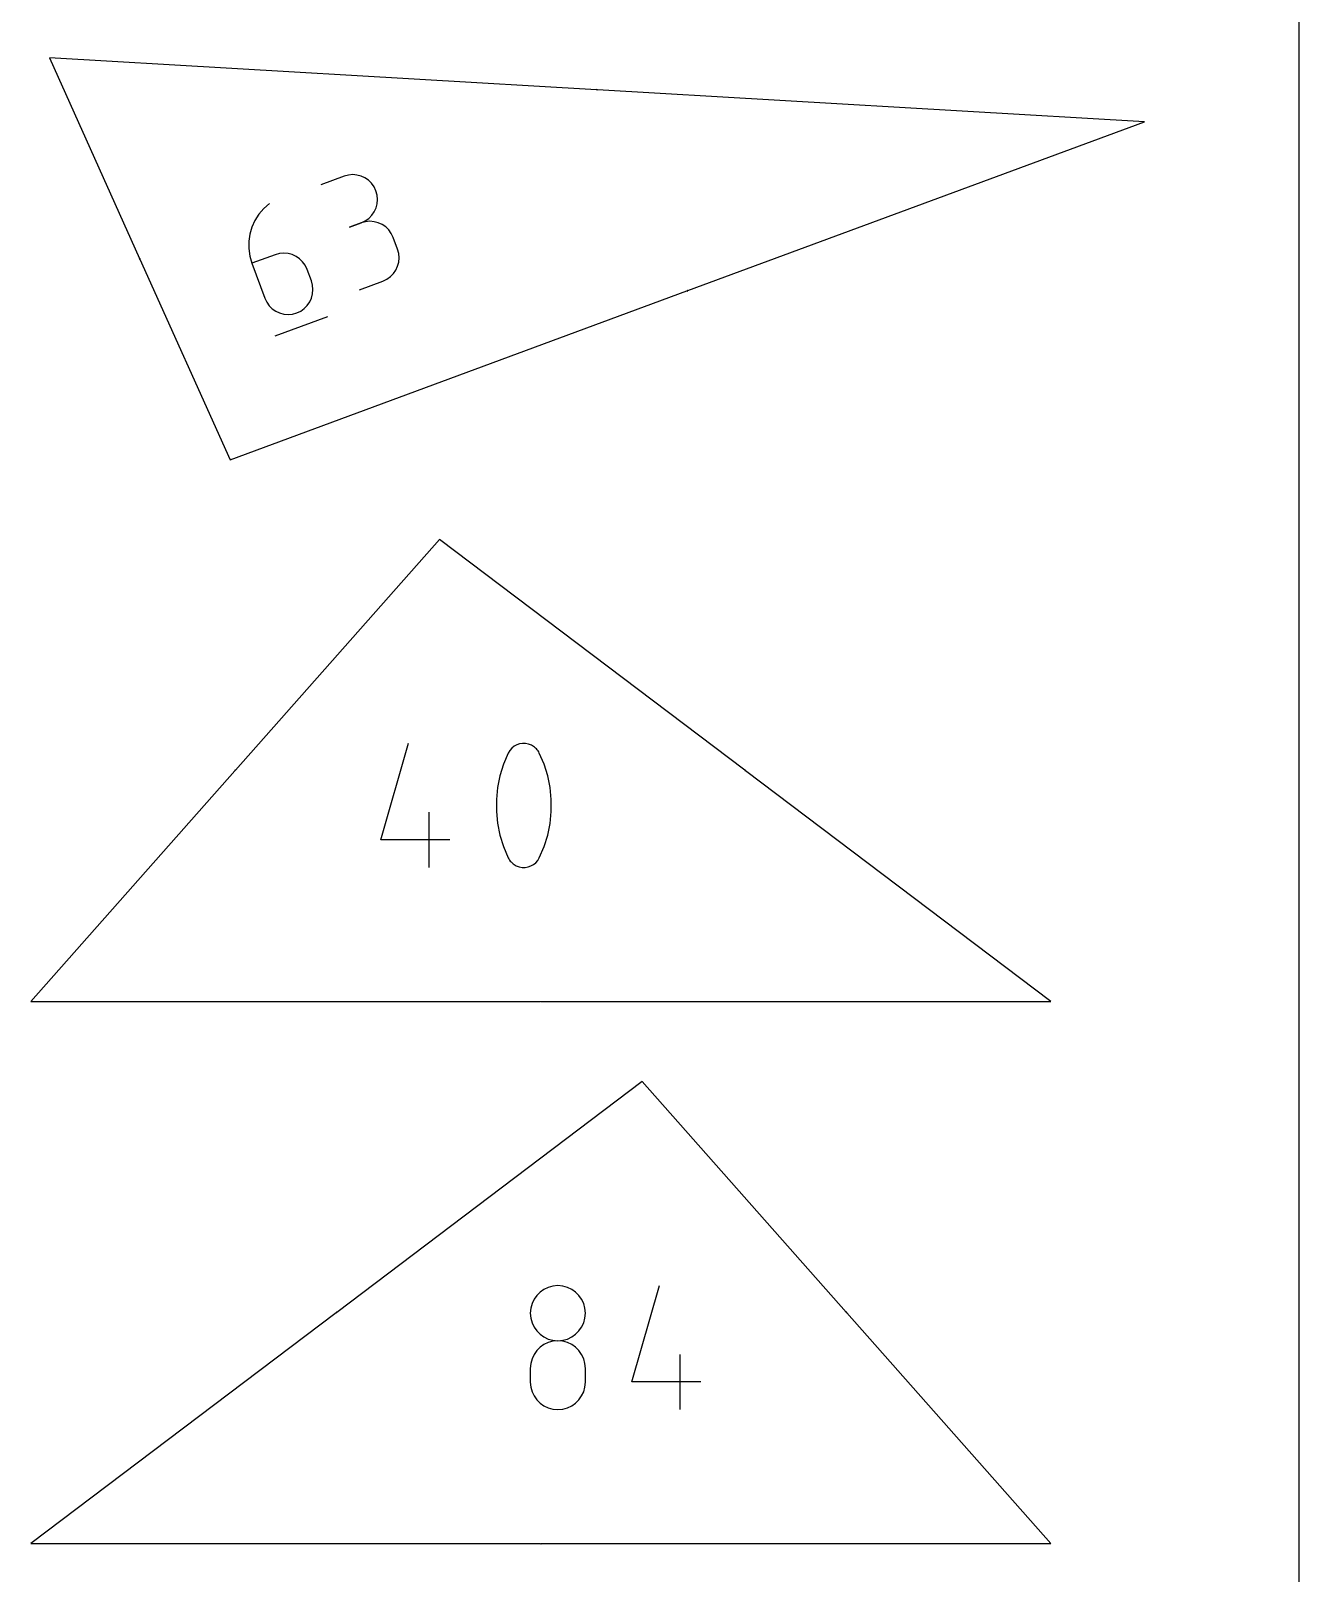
# Model space of a CAD drawing. Extents: x 0 to 200, y 0 to 297.
# Drawn here: x 130.8 to 200, y 149.7 to 233.9 of the extents above; entities that cross this region are included whole.
import ezdxf

# ---------------------------------------------------------------- set-up
doc = ezdxf.new("R2010")
doc.units = 0

msp = doc.modelspace()

# ---------------------------------------------------------------- linework, layer by layer
at = {"layer": 'annotation', "color": 1}
for p, q in [((161.682014, 230.632112), (161.684688, 230.631956)), ((161.682405, 230.638793), (161.682718, 230.644156)), ((161.685079, 230.638636), (161.682405, 230.638793)), ((161.682718, 230.644156), (161.688067, 230.643843)), ((161.684688, 230.631956), (161.685171, 230.631971)), ((161.684688, 230.631956), (161.684688, 230.631956)), ((161.685557, 230.638565), (161.685079, 230.638636)), ((161.685171, 230.631971), (161.68563, 230.632069)), ((161.686002, 230.638415), (161.685557, 230.638565)), ((161.68563, 230.632069), (161.686058, 230.632243)), ((161.686407, 230.638193), (161.686002, 230.638415)), ((161.686058, 230.632243), (161.686447, 230.632485)), ((161.686765, 230.637908), (161.686407, 230.638193)), ((161.686447, 230.632485), (161.686788, 230.632789)), ((161.687068, 230.637568), (161.686765, 230.637908)), ((161.686788, 230.632789), (161.687074, 230.633147)), ((161.687311, 230.63718), (161.687068, 230.637568)), ((161.687074, 230.633147), (161.687297, 230.633553)), ((161.687297, 230.633553), (161.687448, 230.633998)), ((161.687484, 230.636752), (161.687311, 230.63718)), ((161.687448, 230.633998), (161.687519, 230.634477)), ((161.687582, 230.636293), (161.687484, 230.636752)), ((161.687519, 230.634477), (161.687597, 230.635809)), ((161.687597, 230.635809), (161.687582, 230.636293)), ((161.687597, 230.635809), (161.687597, 230.635809)), ((161.691879, 230.631535), (161.694553, 230.631379)), ((161.69227, 230.638216), (161.692583, 230.643579)), ((161.694944, 230.638059), (161.69227, 230.638216)), ((161.692583, 230.643579), (161.697932, 230.643266)), ((161.694553, 230.631379), (161.695036, 230.631394)), ((161.694553, 230.631379), (161.694553, 230.631379)), ((161.695422, 230.637988), (161.694944, 230.638059)), ((161.695036, 230.631394), (161.695495, 230.631492)), ((161.695867, 230.637838), (161.695422, 230.637988)), ((161.695495, 230.631492), (161.695923, 230.631666)), ((161.696272, 230.637616), (161.695867, 230.637838)), ((161.695923, 230.631666), (161.696312, 230.631908)), ((161.69663, 230.637331), (161.696272, 230.637616)), ((161.696312, 230.631908), (161.696654, 230.632212)), ((161.696933, 230.636991), (161.69663, 230.637331)), ((161.696654, 230.632212), (161.69694, 230.63257)), ((161.697176, 230.636603), (161.696933, 230.636991)), ((161.69694, 230.63257), (161.697162, 230.632976)), ((161.697162, 230.632976), (161.697313, 230.633421)), ((161.697349, 230.636175), (161.697176, 230.636603)), ((161.697313, 230.633421), (161.697384, 230.6339)), ((161.697447, 230.635715), (161.697349, 230.636175)), ((161.697384, 230.6339), (161.697462, 230.635232)), ((161.697462, 230.635232), (161.697447, 230.635715)), ((161.697462, 230.635232), (161.697462, 230.635232)), ((147.889364, 225.924322), (146.616194, 225.453804)), ((148.125943, 225.988393), (147.889364, 225.924322)), ((148.363297, 226.00879), (148.125943, 225.988393)), ((148.596497, 225.987833), (148.363297, 226.00879)), ((148.820614, 225.927839), (148.596497, 225.987833)), ((149.030716, 225.831127), (148.820614, 225.927839)), ((149.221875, 225.700016), (149.030716, 225.831127)), ((149.38916, 225.536823), (149.221875, 225.700016)), ((149.527641, 225.343868), (149.38916, 225.536823)), ((149.632388, 225.123468), (149.527641, 225.343868)), ((149.696539, 224.886849), (149.632388, 225.123468)), ((149.632388, 225.123468), (149.632388, 225.123468)), ((149.717128, 224.649378), (149.696539, 224.886849)), ((143.515631, 224.160077), (143.249037, 223.85213)), ((143.829823, 224.431621), (143.515631, 224.160077)), ((143.829823, 224.431621), (143.829823, 224.431621)), ((149.40884, 223.789725), (149.540012, 223.981228)), ((149.540012, 223.981228), (149.636616, 224.19163)), ((149.636616, 224.19163), (149.696404, 224.415992)), ((149.696404, 224.415992), (149.717128, 224.649378)), ((142.865564, 223.150575), (142.752144, 222.768738)), ((143.031771, 223.513668), (142.865564, 223.150575)), ((143.249037, 223.85213), (143.031771, 223.513668)), ((148.830401, 223.377982), (148.192917, 223.142391)), ((148.192917, 223.142391), (148.830401, 223.377982)), ((148.830401, 223.377982), (149.051786, 223.483164)), ((149.066979, 223.442053), (148.830401, 223.377982)), ((148.830401, 223.377982), (148.830401, 223.377982)), ((149.051786, 223.483164), (149.245349, 223.622058)), ((149.304334, 223.462451), (149.066979, 223.442053)), ((149.245349, 223.622058), (149.40884, 223.789725)), ((149.537534, 223.441493), (149.304334, 223.462451)), ((149.76165, 223.381499), (149.537534, 223.441493)), ((149.971753, 223.284787), (149.76165, 223.381499)), ((150.162911, 223.153676), (149.971753, 223.284787)), ((150.330196, 222.990483), (150.162911, 223.153676)), ((142.693241, 222.374044), (142.690585, 221.972378)), ((142.752144, 222.768738), (142.693241, 222.374044)), ((150.468677, 222.797528), (150.330196, 222.990483)), ((150.573425, 222.577129), (150.468677, 222.797528)), ((150.809016, 221.939645), (150.573425, 222.577129)), ((150.573425, 222.577129), (150.573425, 222.577129)), ((136.746741, 221.421336), (136.737867, 221.420046)), ((136.741081, 221.412891), (136.741081, 221.412891)), ((136.741081, 221.412891), (136.741611, 221.412356)), ((136.741611, 221.412356), (136.742201, 221.411912)), ((136.742201, 221.411912), (136.742841, 221.41156)), ((136.747223, 221.426279), (136.74273, 221.424261)), ((136.742841, 221.41156), (136.743519, 221.411304)), ((136.743519, 221.411304), (136.744224, 221.411146)), ((136.744218, 221.426953), (136.746741, 221.421336)), ((136.744224, 221.411146), (136.744945, 221.411089)), ((136.744945, 221.411089), (136.745673, 221.411133)), ((136.745673, 221.411133), (136.746395, 221.411283)), ((136.745888, 221.415058), (136.74588, 221.414634)), ((136.74588, 221.414634), (136.745946, 221.414207)), ((136.745968, 221.415471), (136.745888, 221.415058)), ((136.745946, 221.414207), (136.746092, 221.413787)), ((136.746117, 221.415863), (136.745968, 221.415471)), ((136.746092, 221.413787), (136.747101, 221.411541)), ((136.74633, 221.416225), (136.746117, 221.415863)), ((136.746605, 221.416548), (136.74633, 221.416225)), ((136.746395, 221.411283), (136.747101, 221.411541)), ((136.746938, 221.416823), (136.746605, 221.416548)), ((136.747326, 221.417041), (136.746938, 221.416823)), ((136.747101, 221.411541), (136.750463, 221.413051)), ((136.748445, 221.417543), (136.747326, 221.417041)), ((136.747326, 221.417041), (136.747326, 221.417041)), ((136.748865, 221.417689), (136.748445, 221.417543)), ((136.749292, 221.417755), (136.748865, 221.417689)), ((136.749717, 221.417747), (136.749292, 221.417755)), ((136.75013, 221.417666), (136.749717, 221.417747)), ((136.750523, 221.417517), (136.75013, 221.417666)), ((136.750463, 221.413051), (136.750851, 221.413269)), ((136.750463, 221.413051), (136.750463, 221.413051)), ((136.750886, 221.417303), (136.750523, 221.417517)), ((136.750851, 221.413269), (136.751184, 221.413544)), ((136.751209, 221.417028), (136.750886, 221.417303)), ((136.751184, 221.413544), (136.751459, 221.413868)), ((136.751485, 221.416695), (136.751209, 221.417028)), ((136.751459, 221.413868), (136.751674, 221.414231)), ((136.751702, 221.416307), (136.751485, 221.416695)), ((136.751674, 221.414231), (136.751823, 221.414624)), ((136.751847, 221.415888), (136.751702, 221.416307)), ((136.751702, 221.416307), (136.751702, 221.416307)), ((136.751823, 221.414624), (136.751904, 221.415037)), ((136.754102, 221.414348), (136.75183, 221.419405)), ((136.751913, 221.415461), (136.751847, 221.415888)), ((136.751904, 221.415037), (136.751913, 221.415461)), ((142.690585, 221.972378), (142.745906, 221.569626)), ((142.745906, 221.569626), (142.860933, 221.171675)), ((144.134103, 221.642193), (142.860933, 221.171675)), ((144.370637, 221.706383), (144.134103, 221.642193)), ((144.607882, 221.727076), (144.370637, 221.706383)), ((144.84094, 221.706503), (144.607882, 221.727076)), ((145.064914, 221.646894), (144.84094, 221.706503)), ((145.274908, 221.550478), (145.064914, 221.646894)), ((145.466022, 221.419485), (145.274908, 221.550478)), ((145.633362, 221.256144), (145.466022, 221.419485)), ((150.872806, 221.704001), (150.809016, 221.939645)), ((150.872156, 221.234539), (150.893106, 221.467313)), ((150.893106, 221.467313), (150.872806, 221.704001)), ((142.860933, 221.171675), (143.565182, 219.266055)), ((145.772029, 221.062686), (145.633362, 221.256144)), ((145.877126, 220.84134), (145.772029, 221.062686)), ((146.111522, 220.207092), (145.877126, 220.84134)), ((145.877126, 220.84134), (145.877126, 220.84134)), ((150.420678, 220.441748), (150.584218, 220.609283)), ((150.584218, 220.609283), (150.715471, 220.800566)), ((150.715471, 220.800566), (150.812198, 221.010637)), ((150.812198, 221.010637), (150.872156, 221.234539)), ((146.175668, 219.970485), (146.111522, 220.207092)), ((146.175503, 219.499709), (146.196245, 219.733047)), ((146.196245, 219.733047), (146.175668, 219.970485)), ((148.73253, 219.727236), (150.0057, 220.197754)), ((150.0057, 220.197754), (150.227091, 220.302919)), ((150.0057, 220.197754), (150.0057, 220.197754)), ((150.227091, 220.302919), (150.420678, 220.441748)), ((143.565182, 219.266055), (143.565182, 219.266055)), ((143.565182, 219.266055), (143.67038, 219.04462)), ((143.67038, 219.04462), (143.809305, 218.850919)), ((143.809305, 218.850919), (143.976996, 218.687219)), ((145.724366, 218.705995), (145.887875, 218.873614)), ((145.887875, 218.873614), (146.019068, 219.065061)), ((146.019068, 219.065061), (146.115694, 219.275403)), ((146.115694, 219.275403), (146.175503, 219.499709)), ((166.611953, 219.677839), (166.606295, 219.675748)), ((166.608664, 219.671794), (166.608658, 219.671002)), ((166.608658, 219.671002), (166.608767, 219.670209)), ((166.60878, 219.672571), (166.608664, 219.671794)), ((166.608767, 219.670209), (166.608993, 219.669425)), ((166.609004, 219.673324), (166.60878, 219.672571)), ((166.611506, 219.670354), (166.608993, 219.669425)), ((166.608993, 219.669425), (166.610388, 219.665651)), ((166.609332, 219.674039), (166.609004, 219.673324)), ((166.609761, 219.674705), (166.609332, 219.674039)), ((166.610287, 219.675311), (166.609761, 219.674705)), ((166.610906, 219.675844), (166.610287, 219.675311)), ((166.610388, 219.665651), (166.610388, 219.665651)), ((166.610388, 219.665651), (166.610595, 219.665214)), ((166.610595, 219.665214), (166.610869, 219.664832)), ((166.610869, 219.664832), (166.6112, 219.664508)), ((166.610906, 219.675844), (166.610906, 219.675844)), ((166.6112, 219.664508), (166.611578, 219.664249)), ((166.611972, 219.67048), (166.611506, 219.670354)), ((166.611578, 219.664249), (166.611992, 219.664057)), ((166.61244, 219.67052), (166.611972, 219.67048)), ((166.611992, 219.664057), (166.612435, 219.663939)), ((166.612435, 219.663939), (166.612895, 219.663897)), ((166.6129, 219.670479), (166.61244, 219.67052)), ((166.612895, 219.663897), (166.613364, 219.663937)), ((166.613343, 219.67036), (166.6129, 219.670479)), ((166.613758, 219.670169), (166.613343, 219.67036)), ((166.613364, 219.663937), (166.613831, 219.664064)), ((166.614136, 219.669909), (166.613758, 219.670169)), ((166.613831, 219.664064), (166.614267, 219.664271)), ((166.613831, 219.664064), (166.613831, 219.664064)), ((166.614467, 219.669586), (166.614136, 219.669909)), ((166.614267, 219.664271), (166.614648, 219.664545)), ((166.614741, 219.669204), (166.614467, 219.669586)), ((166.614648, 219.664545), (166.614971, 219.664876)), ((166.614949, 219.668767), (166.614741, 219.669204)), ((166.615414, 219.667509), (166.614949, 219.668767)), ((166.614949, 219.668767), (166.614949, 219.668767)), ((166.614971, 219.664876), (166.61523, 219.665254)), ((166.61523, 219.665254), (166.615421, 219.665669)), ((166.61554, 219.667042), (166.615414, 219.667509)), ((166.615421, 219.665669), (166.615539, 219.666112)), ((166.615539, 219.666112), (166.61558, 219.666573)), ((166.61558, 219.666573), (166.61554, 219.667042)), ((166.617209, 219.676757), (166.617167, 219.676296)), ((166.617167, 219.676296), (166.617208, 219.675828)), ((166.617208, 219.675828), (166.617334, 219.675361)), ((166.617327, 219.6772), (166.617209, 219.676757)), ((166.617518, 219.677615), (166.617327, 219.6772)), ((166.617334, 219.675361), (166.617797, 219.674109)), ((166.617777, 219.677993), (166.617518, 219.677615)), ((166.6181, 219.678324), (166.617777, 219.677993)), ((166.617797, 219.674109), (166.617797, 219.674109)), ((166.617797, 219.674109), (166.618004, 219.673672)), ((166.618004, 219.673672), (166.618278, 219.67329)), ((166.618481, 219.678598), (166.6181, 219.678324)), ((166.618278, 219.67329), (166.618609, 219.672968)), ((166.618917, 219.678805), (166.618481, 219.678598)), ((166.618609, 219.672968), (166.618986, 219.67271)), ((166.62143, 219.679734), (166.618917, 219.678805)), ((166.618917, 219.678805), (166.618917, 219.678805)), ((166.618986, 219.67271), (166.619401, 219.672519)), ((166.619401, 219.672519), (166.619843, 219.672402)), ((166.619843, 219.672402), (166.620303, 219.672361)), ((166.620303, 219.672361), (166.620771, 219.672402)), ((166.625612, 219.668418), (166.620586, 219.66656)), ((166.620771, 219.672402), (166.621237, 219.672528)), ((166.621237, 219.672528), (166.62375, 219.673457)), ((166.62375, 219.673457), (166.625612, 219.668418)), ((143.976996, 218.687219), (144.168491, 218.555786)), ((144.141628, 217.215841), (147.008328, 218.275271)), ((144.168491, 218.555786), (144.378831, 218.458888)), ((144.378831, 218.458888), (144.603053, 218.39879)), ((144.603053, 218.39879), (144.836196, 218.377759)), ((144.836196, 218.377759), (145.0733, 218.398062)), ((145.0733, 218.398062), (145.309402, 218.461965)), ((145.309402, 218.461965), (145.530791, 218.567135)), ((145.309402, 218.461965), (145.309402, 218.461965)), ((145.530791, 218.567135), (145.724366, 218.705995)), ((149.898719, 189.707202), (151.401043, 194.975955)), ((156.850831, 194.439492), (156.591128, 193.828773)), ((156.938286, 194.584926), (156.850831, 194.439492)), ((156.850831, 194.439492), (156.850831, 194.439492)), ((157.047279, 194.708862), (156.938286, 194.584926)), ((157.1742, 194.8101), (157.047279, 194.708862)), ((157.315441, 194.88744), (157.1742, 194.8101)), ((157.467392, 194.939684), (157.315441, 194.88744)), ((157.626446, 194.965632), (157.467392, 194.939684)), ((157.788992, 194.964084), (157.626446, 194.965632)), ((157.951424, 194.933841), (157.788992, 194.964084)), ((158.110131, 194.873704), (157.951424, 194.933841)), ((158.170887, 194.841777), (158.110131, 194.873704)), ((158.110131, 194.873704), (158.110131, 194.873704)), ((158.229188, 194.805105), (158.170887, 194.841777)), ((158.28475, 194.763978), (158.229188, 194.805105)), ((158.337292, 194.718687), (158.28475, 194.763978)), ((158.386529, 194.669521), (158.337292, 194.718687)), ((158.432179, 194.616771), (158.386529, 194.669521)), ((158.473957, 194.560726), (158.432179, 194.616771)), ((158.511581, 194.501678), (158.473957, 194.560726)), ((158.544768, 194.439916), (158.511581, 194.501678)), ((158.80573, 193.827939), (158.544768, 194.439916)), ((158.544768, 194.439916), (158.544768, 194.439916)), ((156.591128, 193.828773), (156.396351, 193.200342)), ((159.001451, 193.198564), (158.80573, 193.827939)), ((141.942326, 193.494093), (141.940553, 193.492087)), ((141.942678, 193.494425), (141.942326, 193.494093)), ((141.943071, 193.494682), (141.942678, 193.494425)), ((141.943496, 193.494864), (141.943071, 193.494682)), ((141.943942, 193.494969), (141.943496, 193.494864)), ((141.944397, 193.494997), (141.943942, 193.494969)), ((141.944852, 193.494947), (141.944397, 193.494997)), ((141.945295, 193.494819), (141.944852, 193.494947)), ((141.945716, 193.494613), (141.945295, 193.494819)), ((141.946339, 193.490546), (141.94545, 193.489541)), ((141.94545, 193.489541), (141.946339, 193.490546)), ((141.946103, 193.494328), (141.945716, 193.494613)), ((141.946436, 193.493977), (141.946103, 193.494328)), ((141.946103, 193.494328), (141.946103, 193.494328)), ((141.946339, 193.490546), (141.946625, 193.490935)), ((141.94669, 193.490878), (141.946339, 193.490546)), ((141.946339, 193.490546), (141.946339, 193.490546)), ((141.946693, 193.493583), (141.946436, 193.493977)), ((141.946625, 193.490935), (141.946832, 193.491357)), ((141.947083, 193.491135), (141.94669, 193.490878)), ((141.946875, 193.493158), (141.946693, 193.493583)), ((141.946832, 193.491357), (141.94696, 193.491801)), ((141.946981, 193.492712), (141.946875, 193.493158)), ((141.94696, 193.491801), (141.947009, 193.492256)), ((141.947009, 193.492256), (141.946981, 193.492712)), ((141.947508, 193.491316), (141.947083, 193.491135)), ((141.950637, 193.503513), (141.947085, 193.499496)), ((141.947954, 193.491421), (141.947508, 193.491316)), ((141.948409, 193.491449), (141.947954, 193.491421)), ((141.948864, 193.491399), (141.948409, 193.491449)), ((141.949307, 193.491272), (141.948864, 193.491399)), ((141.949728, 193.491066), (141.949307, 193.491272)), ((141.949576, 193.484109), (141.951349, 193.486115)), ((141.950116, 193.49078), (141.949728, 193.491066)), ((141.95112, 193.489892), (141.950116, 193.49078)), ((141.950116, 193.49078), (141.950116, 193.49078)), ((141.957895, 193.493517), (141.950637, 193.503513)), ((141.951451, 193.489542), (141.95112, 193.489892)), ((141.951349, 193.486115), (141.951636, 193.486504)), ((141.951349, 193.486115), (141.951349, 193.486115)), ((141.951707, 193.48915), (141.951451, 193.489542)), ((141.951636, 193.486504), (141.951843, 193.486926)), ((141.951888, 193.488726), (141.951707, 193.48915)), ((141.951843, 193.486926), (141.951971, 193.48737)), ((141.951993, 193.488281), (141.951888, 193.488726)), ((141.951971, 193.48737), (141.952021, 193.487825)), ((141.952021, 193.487825), (141.951993, 193.488281)), ((141.95466, 193.499956), (141.952884, 193.497948)), ((156.396351, 193.200342), (156.2665, 192.559212)), ((159.131932, 192.556804), (159.001451, 193.198564)), ((169.763261, 193.493596), (169.765398, 193.491981)), ((169.765398, 193.491981), (169.765398, 193.491981)), ((169.765398, 193.491981), (169.765808, 193.491725)), ((169.765808, 193.491725), (169.766245, 193.491551)), ((169.766245, 193.491551), (169.766698, 193.491457)), ((169.766698, 193.491457), (169.767155, 193.491443)), ((169.767155, 193.491443), (169.767607, 193.491505)), ((169.767607, 193.491505), (169.768043, 193.491644)), ((169.768043, 193.491644), (169.768453, 193.491857)), ((169.769433, 193.497319), (169.768363, 193.498128)), ((169.768363, 193.498128), (169.769433, 193.497319)), ((169.768453, 193.491857), (169.768824, 193.492143)), ((169.768824, 193.492143), (169.769148, 193.492499)), ((169.769148, 193.492499), (169.769957, 193.49357)), ((169.769791, 193.496994), (169.769433, 193.497319)), ((169.769433, 193.497319), (169.769433, 193.497319)), ((169.769433, 193.497319), (169.769843, 193.497063)), ((169.770078, 193.496621), (169.769791, 193.496994)), ((169.769843, 193.497063), (169.77028, 193.496889)), ((169.769957, 193.49357), (169.770212, 193.493978)), ((169.769957, 193.49357), (169.769957, 193.49357)), ((169.769967, 193.486636), (169.774779, 193.482999)), ((169.770291, 193.496211), (169.770078, 193.496621)), ((169.770212, 193.493978), (169.770385, 193.494414)), ((169.77028, 193.496889), (169.770733, 193.496796)), ((169.77043, 193.495775), (169.770291, 193.496211)), ((169.770385, 193.494414), (169.770478, 193.494866)), ((169.770493, 193.495323), (169.77043, 193.495775)), ((169.770478, 193.494866), (169.770493, 193.495323)), ((169.772664, 193.501593), (169.770527, 193.503209)), ((169.770733, 193.496796), (169.771191, 193.496782)), ((169.771191, 193.496782), (169.771643, 193.496845)), ((169.771643, 193.496845), (169.77208, 193.496984)), ((169.77208, 193.496984), (169.77249, 193.497198)), ((169.772237, 193.488476), (169.772223, 193.488018)), ((169.772223, 193.488018), (169.772286, 193.487565)), ((169.772331, 193.488929), (169.772237, 193.488476)), ((169.772286, 193.487565), (169.772424, 193.487128)), ((169.772505, 193.489366), (169.772331, 193.488929)), ((169.772424, 193.487128), (169.772637, 193.486719)), ((169.77249, 193.497198), (169.772863, 193.497485)), ((169.772761, 193.489777), (169.772505, 193.489366)), ((169.772637, 193.486719), (169.772924, 193.486346)), ((169.773022, 193.501268), (169.772664, 193.501593)), ((169.775179, 193.492975), (169.772761, 193.489777)), ((169.772761, 193.489777), (169.772761, 193.489777)), ((169.772863, 193.497485), (169.773188, 193.497844)), ((169.772924, 193.486346), (169.773281, 193.486022)), ((169.773309, 193.500896), (169.773022, 193.501268)), ((169.773188, 193.497844), (169.773443, 193.498253)), ((169.773188, 193.497844), (169.773188, 193.497844)), ((169.773281, 193.486022), (169.773281, 193.486022)), ((169.773281, 193.486022), (169.773692, 193.485766)), ((169.773522, 193.500486), (169.773309, 193.500896)), ((169.773443, 193.498253), (169.773616, 193.498688)), ((169.773661, 193.500049), (169.773522, 193.500486)), ((169.773616, 193.498688), (169.773709, 193.49914)), ((169.773724, 193.499597), (169.773661, 193.500049)), ((169.773692, 193.485766), (169.774128, 193.485592)), ((169.773709, 193.49914), (169.773724, 193.499597)), ((169.774128, 193.485592), (169.774581, 193.485498)), ((169.774581, 193.485498), (169.775039, 193.485484)), ((169.775039, 193.485484), (169.775491, 193.485547)), ((169.775718, 193.49359), (169.775179, 193.492975)), ((169.777316, 193.49136), (169.775179, 193.492975)), ((169.775491, 193.485547), (169.775928, 193.485687)), ((169.776329, 193.494111), (169.775718, 193.49359)), ((169.775928, 193.485687), (169.776338, 193.4859)), ((169.776999, 193.494534), (169.776329, 193.494111)), ((169.776338, 193.4859), (169.77671, 193.486187)), ((169.77671, 193.486187), (169.777035, 193.486546)), ((169.777718, 193.494856), (169.776999, 193.494534)), ((169.777035, 193.486546), (169.77784, 193.48761)), ((169.777675, 193.491035), (169.777316, 193.49136)), ((169.777962, 193.490663), (169.777675, 193.491035)), ((169.778473, 193.495074), (169.777718, 193.494856)), ((169.77784, 193.48761), (169.778096, 193.488021)), ((169.77784, 193.48761), (169.77784, 193.48761)), ((169.778175, 193.490254), (169.777962, 193.490663)), ((169.778096, 193.488021), (169.77827, 193.488457)), ((169.778315, 193.489818), (169.778175, 193.490254)), ((169.77827, 193.488457), (169.778364, 193.488909)), ((169.778378, 193.489366), (169.778315, 193.489818)), ((169.778364, 193.488909), (169.778378, 193.489366)), ((169.779254, 193.495184), (169.778473, 193.495074)), ((169.780047, 193.495183), (169.779254, 193.495184)), ((169.780843, 193.495068), (169.780047, 193.495183)), ((169.781629, 193.494835), (169.780843, 193.495068)), ((169.781629, 193.494835), (169.781629, 193.494835)), ((156.2665, 192.559212), (156.201574, 191.910391)), ((159.197172, 191.907669), (159.131932, 192.556804)), ((152.532883, 188.201055), (152.532883, 191.20995)), ((156.201574, 191.910391), (156.201574, 191.258892)), ((156.201574, 191.258892), (156.2665, 190.609726)), ((159.131932, 190.607318), (159.197172, 191.25617)), ((159.197172, 191.25617), (159.197172, 191.907669)), ((156.2665, 190.609726), (156.396351, 189.967903)), ((159.001451, 189.966125), (159.131932, 190.607318)), ((153.660475, 189.707202), (149.898719, 189.707202)), ((156.396351, 189.967903), (156.591128, 189.338434)), ((158.80573, 189.3376), (159.001451, 189.966125)), ((156.591128, 189.338434), (156.850831, 188.72633)), ((156.850831, 188.72633), (156.850831, 188.72633)), ((156.850831, 188.72633), (156.883897, 188.664692)), ((156.883897, 188.664692), (156.921243, 188.605938)), ((156.921243, 188.605938), (156.962712, 188.550247)), ((156.962712, 188.550247), (157.008146, 188.497798)), ((158.348312, 188.458634), (158.457303, 188.582059)), ((158.457303, 188.582059), (158.544768, 188.726755)), ((158.544768, 188.726755), (158.80573, 189.3376)), ((158.544768, 188.726755), (158.544768, 188.726755)), ((157.008146, 188.497798), (157.057389, 188.448769)), ((157.057389, 188.448769), (157.110282, 188.403338)), ((157.110282, 188.403338), (157.166668, 188.361684)), ((157.166668, 188.361684), (157.22639, 188.323985)), ((157.22639, 188.323985), (157.289291, 188.290419)), ((157.289291, 188.290419), (157.289291, 188.290419)), ((157.289291, 188.290419), (157.446749, 188.231557)), ((157.446749, 188.231557), (157.608234, 188.202314)), ((157.608234, 188.202314), (157.770097, 188.201496)), ((157.770097, 188.201496), (157.928687, 188.227912)), ((157.928687, 188.227912), (158.080354, 188.280368)), ((158.080354, 188.280368), (158.221446, 188.357673)), ((158.221446, 188.357673), (158.348312, 188.458634)), ((158.619418, 180.885477), (158.619381, 180.885016)), ((158.619381, 180.885016), (158.619423, 180.88456)), ((158.619383, 180.894414), (158.62474, 180.894414)), ((158.619538, 180.885932), (158.619418, 180.885477)), ((158.619423, 180.88456), (158.619541, 180.884119)), ((158.619742, 180.886371), (158.619538, 180.885932)), ((158.619541, 180.884119), (158.619732, 180.883703)), ((158.619732, 180.883703), (158.619994, 180.883321)), ((158.619747, 180.886381), (158.619742, 180.886371)), ((158.619742, 180.886371), (158.619742, 180.886371)), ((158.619752, 180.88639), (158.619747, 180.886381)), ((158.619757, 180.886398), (158.619752, 180.88639)), ((158.619762, 180.886406), (158.619757, 180.886398)), ((158.619767, 180.886414), (158.619762, 180.886406)), ((158.619773, 180.886422), (158.619767, 180.886414)), ((158.619778, 180.88643), (158.619773, 180.886422)), ((158.619784, 180.886437), (158.619778, 180.88643)), ((158.61979, 180.886444), (158.619784, 180.886437)), ((158.62474, 180.894414), (158.61979, 180.886444)), ((158.61979, 180.886444), (158.61979, 180.886444)), ((158.619994, 180.883321), (158.620323, 180.882986)), ((158.620323, 180.882986), (158.620716, 180.882707)), ((158.620716, 180.882707), (158.620716, 180.882707)), ((158.620716, 180.882707), (158.621156, 180.882505)), ((158.621156, 180.882505), (158.621612, 180.882388)), ((158.621612, 180.882388), (158.622073, 180.882351)), ((158.622073, 180.882351), (158.622529, 180.882394)), ((158.622529, 180.882394), (158.62297, 180.882512)), ((158.62297, 180.882512), (158.623386, 180.882704)), ((158.623386, 180.882704), (158.623767, 180.882966)), ((158.623767, 180.882966), (158.624101, 180.883296)), ((158.624101, 180.883296), (158.624381, 180.883692)), ((158.624381, 180.883692), (158.624732, 180.884367)), ((158.629308, 180.892221), (158.629264, 180.891739)), ((158.629264, 180.891739), (158.629264, 180.890405)), ((158.629264, 180.890405), (158.629264, 180.890405)), ((158.629264, 180.890405), (158.629308, 180.889923)), ((158.629308, 180.885522), (158.629264, 180.885041)), ((158.629264, 180.885041), (158.629264, 180.885041)), ((158.629264, 180.885041), (158.629308, 180.884561)), ((158.629432, 180.892674), (158.629308, 180.892221)), ((158.629308, 180.889923), (158.629432, 180.889469)), ((158.629432, 180.885976), (158.629308, 180.885522)), ((158.629308, 180.884561), (158.629432, 180.884109)), ((158.629631, 180.893091), (158.629432, 180.892674)), ((158.629432, 180.889469), (158.629631, 180.889052)), ((158.629631, 180.886394), (158.629432, 180.885976)), ((158.629432, 180.884109), (158.629631, 180.883693)), ((158.629895, 180.893464), (158.629631, 180.893091)), ((158.629631, 180.889052), (158.629895, 180.888677)), ((158.629895, 180.886768), (158.629631, 180.886394)), ((158.629631, 180.883693), (158.629895, 180.883319)), ((158.630218, 180.893786), (158.629895, 180.893464)), ((158.629895, 180.888677), (158.630218, 180.888354)), ((158.630218, 180.887092), (158.629895, 180.886768)), ((158.629895, 180.883319), (158.630218, 180.882996)), ((158.630592, 180.89405), (158.630218, 180.893786)), ((158.630218, 180.888354), (158.630592, 180.888089)), ((158.630592, 180.887357), (158.630218, 180.887092)), ((158.630218, 180.882996), (158.630592, 180.882732)), ((158.631009, 180.894247), (158.630592, 180.89405)), ((158.630592, 180.888089), (158.631009, 180.887891)), ((158.631009, 180.887555), (158.630592, 180.887357)), ((158.630592, 180.882732), (158.631009, 180.882534)), ((158.631462, 180.894371), (158.631009, 180.894247)), ((158.631009, 180.887891), (158.631462, 180.887766)), ((158.631462, 180.88768), (158.631009, 180.887555)), ((158.631009, 180.882534), (158.631462, 180.882409)), ((158.631943, 180.894414), (158.631462, 180.894371)), ((158.631462, 180.887766), (158.631943, 180.887723)), ((158.631943, 180.887723), (158.631462, 180.88768)), ((158.631462, 180.882409), (158.631943, 180.882366)), ((158.632424, 180.894371), (158.631943, 180.894414)), ((158.631943, 180.894414), (158.631943, 180.894414)), ((158.631943, 180.887723), (158.632424, 180.887766)), ((158.631943, 180.887723), (158.631943, 180.887723)), ((158.632424, 180.88768), (158.631943, 180.887723)), ((158.631943, 180.887723), (158.631943, 180.887723)), ((158.631943, 180.882366), (158.632424, 180.882409)), ((158.631943, 180.882366), (158.631943, 180.882366)), ((158.632877, 180.894247), (158.632424, 180.894371)), ((158.632424, 180.887766), (158.632877, 180.887891)), ((158.632877, 180.887555), (158.632424, 180.88768)), ((158.632424, 180.882409), (158.632877, 180.882534)), ((158.633294, 180.89405), (158.632877, 180.894247)), ((158.632877, 180.887891), (158.633294, 180.888089)), ((158.633294, 180.887357), (158.632877, 180.887555)), ((158.632877, 180.882534), (158.633294, 180.882732)), ((158.633668, 180.893786), (158.633294, 180.89405)), ((158.633294, 180.888089), (158.633668, 180.888354)), ((158.633668, 180.887092), (158.633294, 180.887357)), ((158.633294, 180.882732), (158.633668, 180.882996)), ((158.633991, 180.893464), (158.633668, 180.893786)), ((158.633668, 180.888354), (158.633991, 180.888678)), ((158.633991, 180.886768), (158.633668, 180.887092)), ((158.633668, 180.882996), (158.633991, 180.883319)), ((158.634255, 180.893091), (158.633991, 180.893464)), ((158.633991, 180.888678), (158.634256, 180.889052)), ((158.634255, 180.886394), (158.633991, 180.886768)), ((158.633991, 180.883319), (158.634256, 180.883693)), ((158.634454, 180.892674), (158.634255, 180.893091)), ((158.634454, 180.885976), (158.634255, 180.886394)), ((158.634256, 180.889052), (158.634454, 180.88947)), ((158.634256, 180.883693), (158.634454, 180.884109)), ((158.634578, 180.892221), (158.634454, 180.892674)), ((158.634454, 180.88947), (158.634578, 180.889923)), ((158.634578, 180.885522), (158.634454, 180.885976)), ((158.634454, 180.884109), (158.634578, 180.884561)), ((158.634622, 180.891739), (158.634578, 180.892221)), ((158.634578, 180.889923), (158.634622, 180.890405)), ((158.634622, 180.885041), (158.634578, 180.885522)), ((158.634578, 180.884561), (158.634622, 180.885041)), ((158.634622, 180.891739), (158.634622, 180.891739)), ((158.634622, 180.890405), (158.634622, 180.891739)), ((158.634622, 180.885041), (158.634622, 180.885041)), ((158.587349, 165.022021), (158.406052, 164.840867)), ((158.797221, 165.170407), (158.587349, 165.022021)), ((159.031393, 165.281723), (158.797221, 165.170407)), ((159.285593, 165.351667), (159.031393, 165.281723)), ((159.555546, 165.375938), (159.285593, 165.351667)), ((159.825499, 165.351667), (159.555546, 165.375938)), ((159.555546, 165.375938), (159.555546, 165.375938)), ((160.079699, 165.281723), (159.825499, 165.351667)), ((160.313872, 165.170407), (160.079699, 165.281723)), ((160.523744, 165.022021), (160.313872, 165.170407)), ((160.705041, 164.840867), (160.523744, 165.022021)), ((163.59792, 160.118931), (165.099255, 165.384218)), ((158.076348, 164.143813), (158.052089, 163.874603)), ((158.146278, 164.397461), (158.076348, 164.143813)), ((158.257604, 164.631246), (158.146278, 164.397461)), ((158.406052, 164.840867), (158.257604, 164.631246)), ((160.853489, 164.631246), (160.705041, 164.840867)), ((160.964815, 164.397461), (160.853489, 164.631246)), ((161.034744, 164.143813), (160.964815, 164.397461)), ((161.059004, 163.874603), (161.034744, 164.143813)), ((147.473472, 163.906126), (147.471335, 163.904511)), ((147.473883, 163.906382), (147.473472, 163.906126)), ((147.47432, 163.906556), (147.473883, 163.906382)), ((147.474772, 163.90665), (147.47432, 163.906556)), ((147.47523, 163.906664), (147.474772, 163.90665)), ((147.475682, 163.906601), (147.47523, 163.906664)), ((147.476703, 163.901852), (147.475633, 163.901043)), ((147.475633, 163.901043), (147.476703, 163.901852)), ((147.476118, 163.906463), (147.475682, 163.906601)), ((147.476527, 163.90625), (147.476118, 163.906463)), ((147.476899, 163.905964), (147.476527, 163.90625)), ((147.476703, 163.901852), (147.477061, 163.902177)), ((147.477114, 163.902108), (147.476703, 163.901852)), ((147.476703, 163.901852), (147.476703, 163.901852)), ((147.477223, 163.905608), (147.476899, 163.905964)), ((147.477061, 163.902177), (147.477348, 163.90255)), ((147.47755, 163.902282), (147.477114, 163.902108)), ((147.477479, 163.905197), (147.477223, 163.905608)), ((147.477223, 163.905608), (147.477223, 163.905608)), ((147.477348, 163.90255), (147.477561, 163.90296)), ((147.477653, 163.90476), (147.477479, 163.905197)), ((147.478003, 163.902375), (147.47755, 163.902282)), ((147.477561, 163.90296), (147.4777, 163.903397)), ((147.477747, 163.904307), (147.477653, 163.90476)), ((147.4777, 163.903397), (147.477762, 163.903849)), ((147.477762, 163.903849), (147.477747, 163.904307)), ((147.478461, 163.90239), (147.478003, 163.902375)), ((147.478913, 163.902327), (147.478461, 163.90239)), ((147.478601, 163.894898), (147.480738, 163.896514)), ((147.479349, 163.902188), (147.478913, 163.902327)), ((147.479758, 163.901975), (147.479349, 163.902188)), ((147.48013, 163.90169), (147.479758, 163.901975)), ((147.480453, 163.901333), (147.48013, 163.90169)), ((147.481262, 163.900263), (147.480453, 163.901333)), ((147.480453, 163.901333), (147.480453, 163.901333)), ((147.480738, 163.896514), (147.481097, 163.896839)), ((147.480738, 163.896514), (147.480738, 163.896514)), ((147.481097, 163.896839), (147.481383, 163.897211)), ((147.481517, 163.899854), (147.481262, 163.900263)), ((147.481436, 163.910718), (147.481329, 163.909937)), ((147.481329, 163.909937), (147.481333, 163.909151)), ((147.481333, 163.909151), (147.481447, 163.908371)), ((147.481383, 163.897211), (147.481597, 163.897621)), ((147.481654, 163.911481), (147.481436, 163.910718)), ((147.481447, 163.908371), (147.481671, 163.907611)), ((147.481691, 163.899419), (147.481517, 163.899854)), ((147.481597, 163.897621), (147.481735, 163.898058)), ((147.481982, 163.912215), (147.481654, 163.911481)), ((147.481671, 163.907611), (147.482005, 163.906881)), ((147.481784, 163.898967), (147.481691, 163.899419)), ((147.481735, 163.898058), (147.481798, 163.89851)), ((147.481798, 163.89851), (147.481784, 163.898967)), ((147.48242, 163.912907), (147.481982, 163.912215)), ((147.482005, 163.906881), (147.48245, 163.906195)), ((147.48242, 163.912907), (147.48242, 163.912907)), ((147.484587, 163.90781), (147.48245, 163.906195)), ((147.48245, 163.906195), (147.484868, 163.902996)), ((147.484997, 163.908067), (147.484587, 163.90781)), ((147.484868, 163.902996), (147.484868, 163.902996)), ((147.484868, 163.902996), (147.485193, 163.902638)), ((147.485434, 163.908241), (147.484997, 163.908067)), ((147.485193, 163.902638), (147.485566, 163.902351)), ((147.485886, 163.908335), (147.485434, 163.908241)), ((147.485566, 163.902351), (147.485976, 163.902137)), ((147.486343, 163.90835), (147.485886, 163.908335)), ((147.485976, 163.902137), (147.486413, 163.901998)), ((147.486795, 163.908288), (147.486343, 163.90835)), ((147.486413, 163.901998), (147.486865, 163.901935)), ((147.48723, 163.90815), (147.486795, 163.908288)), ((147.486865, 163.901935), (147.487323, 163.90195)), ((147.487126, 163.899451), (147.491938, 163.903089)), ((147.48764, 163.907936), (147.48723, 163.90815)), ((147.487323, 163.90195), (147.487776, 163.902043)), ((147.488012, 163.90765), (147.48764, 163.907936)), ((147.487776, 163.902043), (147.488212, 163.902217)), ((147.488337, 163.907292), (147.488012, 163.90765)), ((147.488212, 163.902217), (147.488622, 163.902472)), ((147.489142, 163.906227), (147.488337, 163.907292)), ((147.488337, 163.907292), (147.488337, 163.907292)), ((147.488622, 163.902472), (147.48898, 163.902797)), ((147.488622, 163.902472), (147.488622, 163.902472)), ((147.48898, 163.902797), (147.489267, 163.90317)), ((147.489398, 163.905817), (147.489142, 163.906227)), ((147.489267, 163.90317), (147.48948, 163.90358)), ((147.489572, 163.90538), (147.489398, 163.905817)), ((147.48948, 163.90358), (147.489619, 163.904016)), ((147.489666, 163.904927), (147.489572, 163.90538)), ((147.489619, 163.904016), (147.489681, 163.904469)), ((147.489681, 163.904469), (147.489666, 163.904927)), ((158.052089, 163.874603), (158.052089, 163.874603)), ((158.052089, 163.874603), (158.076362, 163.60413)), ((158.076362, 163.60413), (158.146327, 163.349497)), ((158.146327, 163.349497), (158.257698, 163.114972)), ((160.853395, 163.114972), (160.964766, 163.349497)), ((160.964766, 163.349497), (161.03473, 163.60413)), ((161.03473, 163.60413), (161.059004, 163.874603)), ((161.059004, 163.874603), (161.059004, 163.874603)), ((175.294374, 163.90602), (175.296149, 163.904013)), ((175.296149, 163.904013), (175.296149, 163.904013)), ((175.296149, 163.904013), (175.2965, 163.903681)), ((175.2965, 163.903681), (175.296894, 163.903423)), ((175.296894, 163.903423), (175.297319, 163.903242)), ((175.297319, 163.903242), (175.297765, 163.903137)), ((175.297765, 163.903137), (175.29822, 163.903109)), ((175.29822, 163.903109), (175.298675, 163.903159)), ((175.298675, 163.903159), (175.299119, 163.903286)), ((175.299119, 163.903286), (175.29954, 163.903492)), ((175.29954, 163.903492), (175.299928, 163.903778)), ((175.299928, 163.903778), (175.300933, 163.904667)), ((175.301162, 163.908446), (175.300274, 163.90945)), ((175.300274, 163.90945), (175.301162, 163.908446)), ((175.300933, 163.904667), (175.301263, 163.905017)), ((175.300933, 163.904667), (175.300933, 163.904667)), ((175.301449, 163.908056), (175.301162, 163.908446)), ((175.301162, 163.908446), (175.301162, 163.908446)), ((175.301162, 163.908446), (175.301514, 163.908113)), ((175.301263, 163.905017), (175.30152, 163.905409)), ((175.301656, 163.907634), (175.301449, 163.908056)), ((175.301514, 163.908113), (175.301907, 163.907856)), ((175.30152, 163.905409), (175.3017, 163.905833)), ((175.301784, 163.90719), (175.301656, 163.907634)), ((175.3017, 163.905833), (175.301805, 163.906279)), ((175.301833, 163.906734), (175.301784, 163.90719)), ((175.301805, 163.906279), (175.301833, 163.906734)), ((175.301907, 163.907856), (175.302333, 163.907675)), ((175.30205, 163.898773), (175.302022, 163.898318)), ((175.302022, 163.898318), (175.302073, 163.897863)), ((175.302154, 163.899219), (175.30205, 163.898773)), ((175.302073, 163.897863), (175.302201, 163.897419)), ((175.302335, 163.899643), (175.302154, 163.899219)), ((175.302201, 163.897419), (175.302408, 163.896998)), ((175.302333, 163.907675), (175.302779, 163.90757)), ((175.302592, 163.900037), (175.302335, 163.899643)), ((175.302408, 163.896998), (175.302694, 163.896609)), ((175.302924, 163.900388), (175.302592, 163.900037)), ((175.302694, 163.896609), (175.302694, 163.896609)), ((175.302694, 163.896609), (175.303045, 163.896278)), ((175.302779, 163.90757), (175.303235, 163.907543)), ((175.303924, 163.901272), (175.302924, 163.900388)), ((175.302924, 163.900388), (175.302924, 163.900388)), ((175.303045, 163.896278), (175.303438, 163.89602)), ((175.303235, 163.907543), (175.30369, 163.907593)), ((175.305176, 163.911995), (175.303401, 163.914002)), ((175.303438, 163.89602), (175.303862, 163.895839)), ((175.30369, 163.907593), (175.304135, 163.907721)), ((175.303862, 163.895839), (175.304307, 163.895733)), ((175.304313, 163.901559), (175.303924, 163.901272)), ((175.304135, 163.907721), (175.304557, 163.907929)), ((175.304307, 163.895733), (175.304763, 163.895705)), ((175.304735, 163.901766), (175.304313, 163.901559)), ((175.304557, 163.907929), (175.304946, 163.908216)), ((175.30518, 163.901894), (175.304735, 163.901766)), ((175.304763, 163.895705), (175.305218, 163.895754)), ((175.304946, 163.908216), (175.305277, 163.908566)), ((175.304946, 163.908216), (175.304946, 163.908216)), ((175.305463, 163.911605), (175.305176, 163.911995)), ((175.305636, 163.901944), (175.30518, 163.901894)), ((175.305218, 163.895754), (175.305662, 163.895881)), ((175.305277, 163.908566), (175.305533, 163.908958)), ((175.30567, 163.911183), (175.305463, 163.911605)), ((175.305533, 163.908958), (175.305714, 163.909383)), ((175.306092, 163.901916), (175.305636, 163.901944)), ((175.305662, 163.895881), (175.306083, 163.896088)), ((175.305798, 163.910739), (175.30567, 163.911183)), ((175.305714, 163.909383), (175.305819, 163.909828)), ((175.305847, 163.910284), (175.305798, 163.910739)), ((175.305819, 163.909828), (175.305847, 163.910284)), ((175.306083, 163.896088), (175.306473, 163.896374)), ((175.306538, 163.901812), (175.306092, 163.901916)), ((175.306473, 163.896374), (175.307473, 163.897258)), ((175.306963, 163.90163), (175.306538, 163.901812)), ((175.307356, 163.901374), (175.306963, 163.90163)), ((175.307066, 163.903209), (175.307038, 163.902752)), ((175.307038, 163.902752), (175.307087, 163.902297)), ((175.307171, 163.903655), (175.307066, 163.903209)), ((175.307087, 163.902297), (175.307215, 163.901853)), ((175.307353, 163.90408), (175.307171, 163.903655)), ((175.307215, 163.901853), (175.307421, 163.901431)), ((175.30761, 163.904474), (175.307353, 163.90408)), ((175.307707, 163.901042), (175.307356, 163.901374)), ((175.307421, 163.901431), (175.307707, 163.901042)), ((175.307473, 163.897258), (175.307805, 163.89761)), ((175.307473, 163.897258), (175.307473, 163.897258)), ((175.307943, 163.904826), (175.30761, 163.904474)), ((175.307994, 163.900653), (175.307707, 163.901042)), ((175.307707, 163.901042), (175.307707, 163.901042)), ((175.307707, 163.901042), (175.307707, 163.901042)), ((175.307707, 163.901042), (175.308058, 163.90071)), ((175.307805, 163.89761), (175.308063, 163.898004)), ((175.308331, 163.905111), (175.307943, 163.904826)), ((175.307943, 163.904826), (175.307943, 163.904826)), ((175.3082, 163.900231), (175.307994, 163.900653)), ((175.308058, 163.90071), (175.308452, 163.900454)), ((175.308063, 163.898004), (175.308244, 163.898429)), ((175.308328, 163.899787), (175.3082, 163.900231)), ((175.308244, 163.898429), (175.308349, 163.898875)), ((175.308378, 163.899332), (175.308328, 163.899787)), ((175.308752, 163.905317), (175.308331, 163.905111)), ((175.308349, 163.898875), (175.308378, 163.899332)), ((175.308452, 163.900454), (175.308877, 163.900273)), ((175.309195, 163.905445), (175.308752, 163.905317)), ((175.308877, 163.900273), (175.309323, 163.900168)), ((175.30965, 163.905494), (175.309195, 163.905445)), ((175.309323, 163.900168), (175.309779, 163.90014)), ((175.310106, 163.905466), (175.30965, 163.905494)), ((175.309779, 163.90014), (175.310235, 163.90019)), ((175.310552, 163.905361), (175.310106, 163.905466)), ((175.310235, 163.90019), (175.31068, 163.900318)), ((175.310977, 163.90518), (175.310552, 163.905361)), ((175.31068, 163.900318), (175.311102, 163.900525)), ((175.31137, 163.904923), (175.310977, 163.90518)), ((175.311102, 163.900525), (175.311492, 163.900812)), ((175.311721, 163.904591), (175.31137, 163.904923)), ((175.311492, 163.900812), (175.311823, 163.901162)), ((175.311492, 163.900812), (175.311492, 163.900812)), ((175.312008, 163.904202), (175.311721, 163.904591)), ((175.311721, 163.904591), (175.311721, 163.904591)), ((175.311823, 163.901162), (175.312079, 163.901555)), ((175.312214, 163.90378), (175.312008, 163.904202)), ((175.312079, 163.901555), (175.312259, 163.90198)), ((175.312342, 163.903336), (175.312214, 163.90378)), ((175.312259, 163.90198), (175.312364, 163.902425)), ((175.312392, 163.902881), (175.312342, 163.903336)), ((175.312364, 163.902425), (175.312392, 163.902881)), ((158.257698, 163.114972), (158.406192, 162.904822)), ((158.406192, 162.904822), (158.587524, 162.723312)), ((158.587524, 162.723312), (158.797409, 162.574711)), ((158.797409, 162.574711), (159.031565, 162.463284)), ((159.031565, 162.463284), (159.285705, 162.393299)), ((159.825388, 162.393299), (160.079528, 162.463284)), ((160.079528, 162.463284), (160.313683, 162.574711)), ((160.313683, 162.574711), (160.523569, 162.723312)), ((160.523569, 162.723312), (160.704901, 162.904822)), ((160.704901, 162.904822), (160.853395, 163.114972)), ((158.257604, 161.623199), (158.146278, 161.388748)), ((158.406052, 161.833296), (158.257604, 161.623199)), ((158.587349, 162.01477), (158.406052, 161.833296)), ((158.797221, 162.16335), (158.587349, 162.01477)), ((159.031393, 162.274766), (158.797221, 162.16335)), ((159.285593, 162.344747), (159.031393, 162.274766)), ((159.555546, 162.369023), (159.285593, 162.344747)), ((159.285705, 162.393299), (159.555546, 162.369023)), ((159.555546, 162.369023), (159.825388, 162.393299)), ((159.825499, 162.344761), (159.555546, 162.369023)), ((159.555546, 162.369023), (159.555546, 162.369023)), ((159.555546, 162.369023), (159.555546, 162.369023)), ((160.079699, 162.274815), (159.825499, 162.344761)), ((160.313872, 162.163445), (160.079699, 162.274815)), ((160.523744, 162.01491), (160.313872, 162.163445)), ((160.705041, 161.833471), (160.523744, 162.01491)), ((160.853489, 161.623387), (160.705041, 161.833471)), ((160.964815, 161.388919), (160.853489, 161.623387)), ((166.230351, 158.613775), (166.230351, 161.62069)), ((158.076348, 161.134214), (158.052089, 160.863867)), ((158.052089, 160.863867), (158.052089, 160.114898)), ((158.146278, 161.388748), (158.076348, 161.134214)), ((161.034744, 161.134325), (160.964815, 161.388919)), ((161.059004, 160.863867), (161.034744, 161.134325)), ((161.059004, 160.114898), (161.059004, 160.863867)), ((161.059004, 160.863867), (161.059004, 160.863867)), ((158.052089, 160.114898), (158.052089, 160.114898)), ((158.052089, 160.114898), (158.076362, 159.84457)), ((161.03473, 159.84457), (161.059004, 160.114898)), ((167.357201, 160.118931), (163.59792, 160.118931)), ((158.076362, 159.84457), (158.146327, 159.590328)), ((158.146327, 159.590328), (158.257698, 159.356367)), ((158.257698, 159.356367), (158.406192, 159.146887)), ((158.406192, 159.146887), (158.587524, 158.966082)), ((160.523569, 158.966082), (160.704901, 159.146887)), ((160.704901, 159.146887), (160.853395, 159.356367)), ((160.853395, 159.356367), (160.964766, 159.590328)), ((160.964766, 159.590328), (161.03473, 159.84457)), ((158.587524, 158.966082), (158.797409, 158.81815)), ((158.797409, 158.81815), (159.031565, 158.707288)), ((159.031565, 158.707288), (159.285705, 158.637694)), ((159.285705, 158.637694), (159.555546, 158.613563)), ((159.555546, 158.613563), (159.825388, 158.637694)), ((159.555546, 158.613563), (159.555546, 158.613563)), ((159.825388, 158.637694), (160.079528, 158.707288)), ((160.079528, 158.707288), (160.313683, 158.81815)), ((160.313683, 158.81815), (160.523569, 158.966082)), ((158.619527, 151.30047), (158.61942, 151.299407)), ((158.61942, 151.299407), (158.61942, 151.298339)), ((158.61942, 151.298339), (158.619527, 151.297275)), ((158.61974, 151.301521), (158.619527, 151.30047)), ((158.619527, 151.297275), (158.61974, 151.296223)), ((158.620061, 151.302552), (158.61974, 151.301521)), ((158.61974, 151.296223), (158.620061, 151.295192)), ((158.620489, 151.303553), (158.620061, 151.302552)), ((158.620061, 151.295192), (158.620489, 151.294189)), ((158.620632, 151.30379), (158.620489, 151.303553)), ((158.620489, 151.303553), (158.620489, 151.303553)), ((158.620489, 151.294189), (158.620489, 151.294189)), ((158.620489, 151.294189), (158.620543, 151.294087)), ((158.620543, 151.294087), (158.620605, 151.29399)), ((158.620605, 151.29399), (158.620674, 151.293899)), ((158.620811, 151.303992), (158.620632, 151.30379)), ((158.620674, 151.293899), (158.620748, 151.293812)), ((158.620748, 151.293812), (158.620829, 151.293732)), ((158.621019, 151.304158), (158.620811, 151.303992)), ((158.620829, 151.293732), (158.620915, 151.293657)), ((158.620915, 151.293657), (158.621006, 151.29359)), ((158.621006, 151.29359), (158.621102, 151.29353)), ((158.62125, 151.304284), (158.621019, 151.304158)), ((158.621102, 151.29353), (158.621201, 151.293478)), ((158.621201, 151.293478), (158.621201, 151.293478)), ((158.621201, 151.293478), (158.621462, 151.293379)), ((158.621499, 151.30437), (158.62125, 151.304284)), ((158.621462, 151.293379), (158.621728, 151.293329)), ((158.621759, 151.304414), (158.621499, 151.30437)), ((158.621728, 151.293329), (158.621994, 151.293327)), ((158.622024, 151.304412), (158.621759, 151.304414)), ((158.621994, 151.293327), (158.622255, 151.293369)), ((158.622289, 151.304364), (158.622024, 151.304412)), ((158.622255, 151.293369), (158.622504, 151.293455)), ((158.622547, 151.304268), (158.622289, 151.304364)), ((158.622504, 151.293455), (158.622735, 151.293582)), ((158.622547, 151.304268), (158.622547, 151.304268)), ((158.62265, 151.304213), (158.622547, 151.304268)), ((158.622748, 151.304151), (158.62265, 151.304213)), ((158.622735, 151.293582), (158.622943, 151.293748)), ((158.62284, 151.304083), (158.622748, 151.304151)), ((158.622927, 151.304008), (158.62284, 151.304083)), ((158.623008, 151.303928), (158.622927, 151.304008)), ((158.622943, 151.293748), (158.623122, 151.293951)), ((158.623082, 151.303842), (158.623008, 151.303928)), ((158.62315, 151.303751), (158.623082, 151.303842)), ((158.623122, 151.293951), (158.623265, 151.294189)), ((158.623211, 151.303655), (158.62315, 151.303751)), ((158.623265, 151.303553), (158.623211, 151.303655)), ((158.623691, 151.30255), (158.623265, 151.303553)), ((158.623265, 151.303553), (158.623265, 151.303553)), ((158.623265, 151.294189), (158.623691, 151.29519)), ((158.623265, 151.294189), (158.623265, 151.294189)), ((158.62401, 151.301518), (158.623691, 151.30255)), ((158.623691, 151.29519), (158.62401, 151.29622)), ((158.624223, 151.300466), (158.62401, 151.301518)), ((158.62401, 151.29622), (158.624223, 151.297271)), ((158.62433, 151.299402), (158.624223, 151.300466)), ((158.624223, 151.297271), (158.62433, 151.298335)), ((158.62433, 151.298335), (158.62433, 151.299402)), ((158.628495, 151.301946), (158.63466, 151.301946)), ((158.630343, 151.304414), (158.630343, 151.299483)), ((158.63466, 151.301946), (158.632198, 151.29331))]:
    msp.add_line(p, q, dxfattribs=at)
at = {"layer": 'boundary', "color": 5}
for p, q in [((161.664618, 230.639172), (131.818133, 232.384997)), ((131.818133, 232.384997), (136.734122, 221.441911)), ((161.691458, 230.663046), (161.664618, 230.639172)), ((161.715331, 230.636206), (161.691458, 230.663046)), ((191.561816, 228.890381), (161.715331, 230.636206)), ((166.640197, 219.680239), (191.561816, 228.890381)), ((136.734122, 221.441911), (136.721361, 221.408333)), ((136.721361, 221.408333), (136.754939, 221.395572)), ((136.754939, 221.395572), (141.670929, 210.452486)), ((141.670929, 210.452486), (166.592547, 219.662629)), ((166.592547, 219.662629), (166.625177, 219.647609)), ((166.625177, 219.647609), (166.640197, 219.680239)), ((153.096085, 206.099242), (141.966933, 193.51284)), ((169.752715, 193.509128), (153.096085, 206.099242)), ((141.933282, 193.474784), (130.80413, 180.888382)), ((141.966933, 193.51284), (141.931079, 193.510637)), ((141.931079, 193.510637), (141.933282, 193.474784)), ((169.788294, 193.514075), (169.752715, 193.509128)), ((169.793241, 193.478496), (169.788294, 193.514075)), ((186.44987, 180.888382), (169.793241, 193.478496)), ((130.80413, 180.888382), (158.6016, 180.888382)), ((158.6016, 180.888382), (158.627, 180.862982)), ((158.627, 180.862982), (158.6524, 180.888382)), ((158.6524, 180.888382), (186.44987, 180.888382)), ((164.157947, 176.509749), (147.501307, 163.919622)), ((175.287116, 163.923334), (164.157947, 176.509749)), ((147.460781, 163.88899), (130.804142, 151.298862)), ((147.465728, 163.924569), (147.460781, 163.88899)), ((147.501307, 163.919622), (147.465728, 163.924569)), ((175.32297, 163.921131), (175.287116, 163.923334)), ((175.320767, 163.885277), (175.32297, 163.921131)), ((186.449936, 151.298862), (175.320767, 163.885277)), ((130.804142, 151.298862), (158.601639, 151.298862)), ((158.601639, 151.298862), (158.627039, 151.273462)), ((158.627039, 151.273462), (158.652439, 151.298862)), ((158.652439, 151.298862), (186.449936, 151.298862))]:
    msp.add_line(p, q, dxfattribs=at)
at = {"layer": 'frame', "color": 5}
msp.add_line((200, 0), (200, 296.926), dxfattribs=at)

doc.saveas('drawing.dxf')
